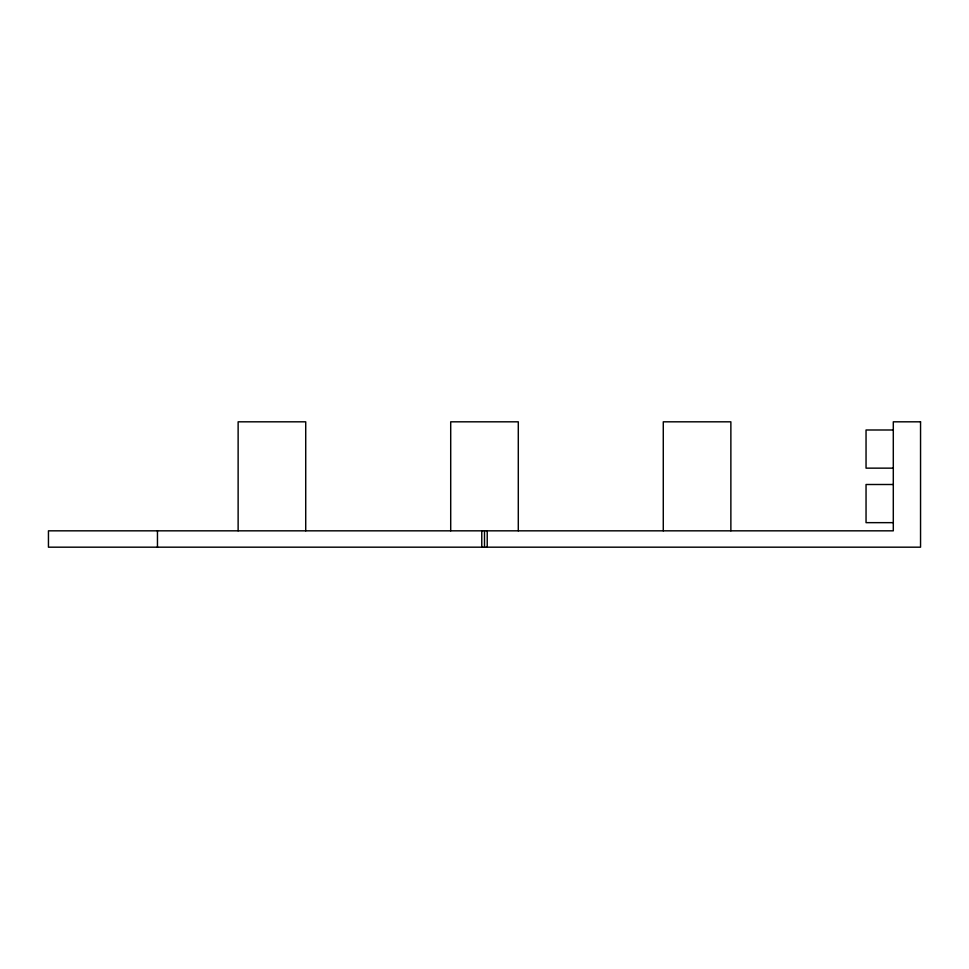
<?xml version="1.0" encoding="UTF-8"?>
<svg xmlns="http://www.w3.org/2000/svg" width="969" height="969" viewBox="0 0 969 969"><rect width="100%" height="100%" fill="white"/><g stroke="black" fill="none" stroke-linecap="round" stroke-linejoin="round"><path stroke-width="1.45" d="M893.297 429.994L866.044 429.994L866.044 468.148L893.297 468.148M893.297 484.5L866.044 484.5L866.044 522.654L893.297 522.654M730.868 530.83L730.868 421.818L663.28 421.818L663.28 530.83M518.294 530.83L518.294 421.818L450.706 421.818L450.706 530.83M487.225 530.83L487.225 547.182M484.5 530.83L484.5 547.182M481.775 530.83L481.775 547.182M305.719 530.83L305.719 421.818L238.132 421.818L238.132 530.83M157.463 530.83L157.463 547.182M920.55 421.818L893.297 421.818L893.297 530.83L48.45 530.83L48.45 547.182L920.55 547.182L920.55 421.818"/></g></svg>
